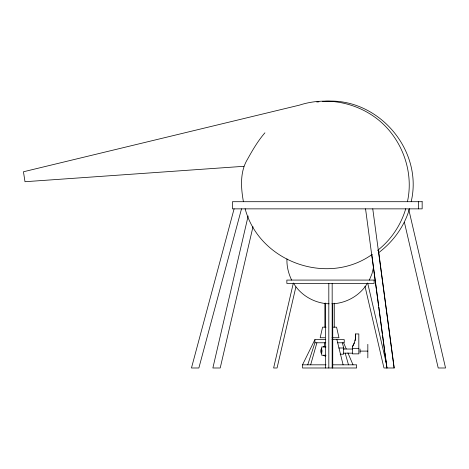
<?xml version="1.0" encoding="UTF-8"?>
<svg xmlns="http://www.w3.org/2000/svg" width="469" height="469" viewBox="0 0 469 469"><rect width="100%" height="100%" fill="white"/><g stroke="black" fill="none" stroke-linecap="round" stroke-linejoin="round"><path stroke-width="0.7" d="M286.964 258.9C286.618 266.216 288.476 273.497 291.612 280.075M248.142 215.998L212.873 367.989L220.213 367.989L252.996 226.697M293.248 283.434L273.626 367.989L277.068 367.989L295.869 286.987M264.921 132.821C258.056 140.741 252.715 149.834 247.65 158.997C239.817 171.548 240.867 187.571 243.405 201.606M373.588 267.09L371.987 273.749L369.367 280.075M405.744 208.723C400.936 225.061 391.011 239.958 377.527 250.434M407.45 201.606C413.424 174.556 404.172 145.185 384.762 125.592C362.912 103.667 328.916 95.506 299.498 105.12L23.45 171.771L24.992 181.72L243.868 166.302M409.484 208.723C404.436 226.351 393.11 241.834 378.489 252.809M411.196 201.606C423.601 148.978 376.396 95.506 322.608 101.533M234.101 208.857L191.463 367.989L198.868 367.989L241.506 208.857M310.654 364.823L316.88 342.78M307.728 364.823L314.916 342.78L314.916 339.615L325.779 339.615M332.374 364.823L356.633 364.823L356.633 367.989L302.511 367.989L302.511 364.823L314.916 339.615M367.579 282.995C360.28 295.423 346.239 303.461 331.859 303.795M372.251 254.339C327.473 286.453 259.298 261.919 245.111 208.723M316.774 101.99L318.961 101.82M326.072 327.157L322.578 327.157L320.175 337.75L324.876 337.75M332.896 327.157L336.572 327.157L338.976 337.75L332.005 337.75M355.608 333.946L358.82 333.946L358.82 353.861L352.395 353.861L352.395 346.474A31.482 24.974 0 0 0 355.608 333.946L355.608 334.385A31.482 24.974 0 0 1 355.033 340.816M332.005 339.615L344.234 339.615L344.234 342.78L337.51 342.78M314.916 342.78L325.779 342.78M325.996 346.96L321.699 346.96L321.699 355.238L325.996 355.238M338.811 347.998L343.589 347.998L343.589 354.206L340.177 354.206M352.395 348.338L358.82 348.338M343.589 349.03L352.395 349.03M360.057 351.099L367.831 351.099M343.589 353.169L352.395 353.169M302.511 364.823L326.043 364.823M329.127 303.795C314.746 303.461 300.705 295.423 293.401 282.995M343.683 342.933L346.228 348.907M347.922 352.881L353.01 364.823M342.27 342.78L344.017 348.977M345.184 353.11L348.49 364.823M336.906 339.615L343.103 364.823M408.792 209.573L445.55 367.989L438.21 367.989L404.43 222.417M367.772 283.434L386.573 364.436M364.988 286.272L383.953 367.989L394.218 367.989L378.325 249.367M372.767 208.857L394.089 367.989M371.788 254.427L376.343 288.423M376.537 289.871L378.671 305.782M378.864 307.23L382.446 333.992M382.645 335.441L384.773 351.351M384.967 352.799L387.001 367.989M365.55 208.857L386.872 367.989M418.418 201.705L418.418 208.857M367.831 344.328L367.831 357.87M360.057 349.03L360.057 353.169M334.274 303.185L334.274 327.157M332.744 303.754L332.744 367.989M332.169 283.434L332.169 367.989M328.816 283.434L328.816 367.989M325.592 303.021L325.592 367.989M324.876 303.185L324.876 327.157M324.46 342.78L324.46 346.96M354.376 342.903A31.482 24.974 0 0 1 352.395 346.913M325.638 355.989A4.883 4.883 0 0 1 323.194 355.332M321.406 353.544A4.883 4.883 0 0 1 321.406 348.655M323.194 346.867A4.883 4.883 0 0 1 324.372 346.38M321.998 352.072A3.764 3.764 0 0 1 321.998 350.126M422.159 201.705L232.436 201.705L232.436 208.857L422.159 208.857L422.159 201.705M374.127 280.075L286.858 280.075L286.858 283.434L374.127 283.434L374.127 280.075"/></g></svg>
